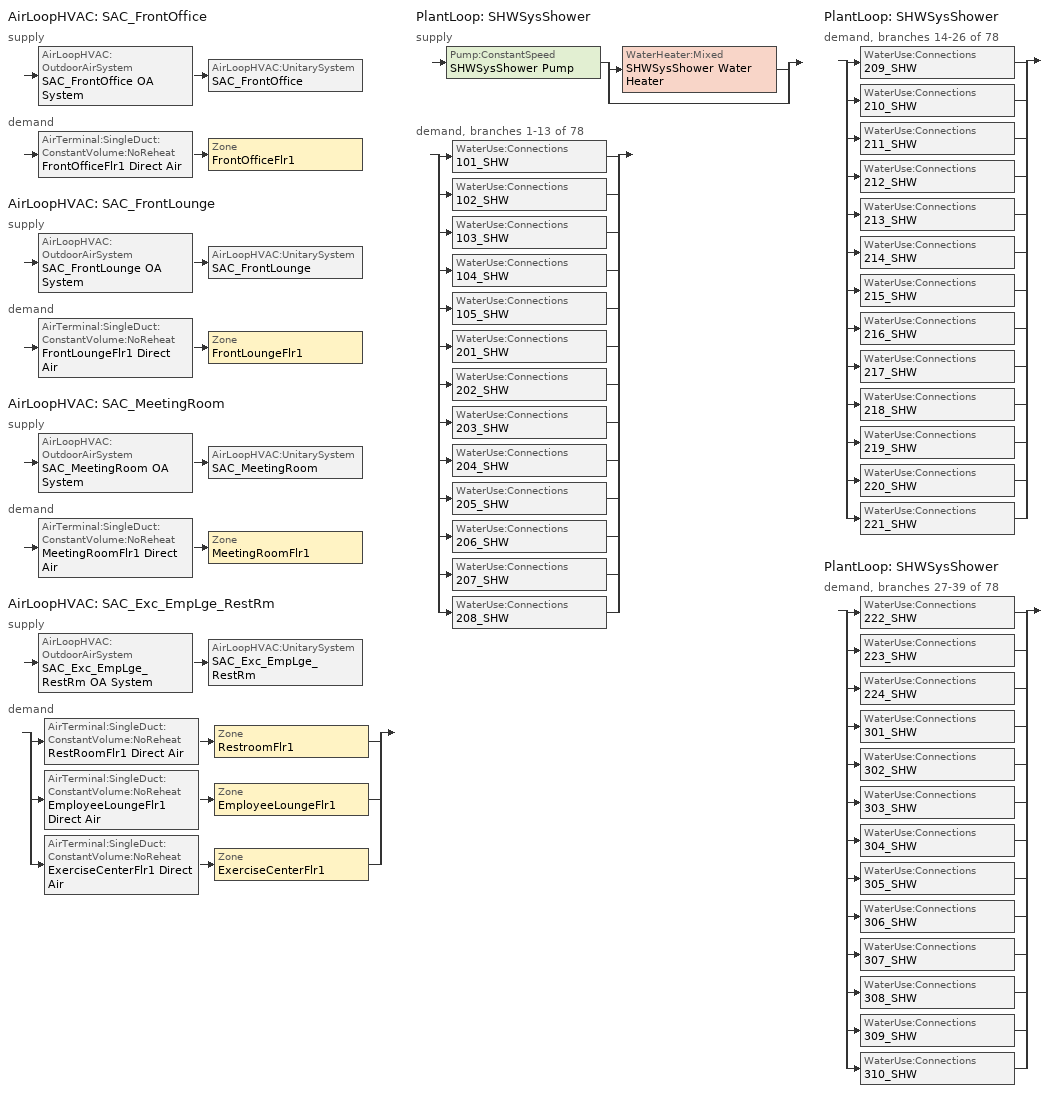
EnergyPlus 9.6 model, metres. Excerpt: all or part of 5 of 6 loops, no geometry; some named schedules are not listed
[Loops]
AirLoopHVAC 'SAC_FrontOffice'
 supply: AirLoopHVAC:OutdoorAirSystem 'SAC_FrontOffice OA System' > AirLoopHVAC:UnitarySystem 'SAC_FrontOffice'
 demand: AirTerminal:SingleDuct:ConstantVolume:NoReheat 'FrontOfficeFlr1 Direct Air' > Zone 'FrontOfficeFlr1'
AirLoopHVAC 'SAC_FrontLounge'
 supply: AirLoopHVAC:OutdoorAirSystem 'SAC_FrontLounge OA System' > AirLoopHVAC:UnitarySystem 'SAC_FrontLounge'
 demand: AirTerminal:SingleDuct:ConstantVolume:NoReheat 'FrontLoungeFlr1 Direct Air' > Zone 'FrontLoungeFlr1'
AirLoopHVAC 'SAC_MeetingRoom'
 supply: AirLoopHVAC:OutdoorAirSystem 'SAC_MeetingRoom OA System' > AirLoopHVAC:UnitarySystem 'SAC_MeetingRoom'
 demand: AirTerminal:SingleDuct:ConstantVolume:NoReheat 'MeetingRoomFlr1 Direct Air' > Zone 'MeetingRoomFlr1'
AirLoopHVAC 'SAC_Exc_EmpLge_RestRm'
 supply: AirLoopHVAC:OutdoorAirSystem 'SAC_Exc_EmpLge_RestRm OA System' > AirLoopHVAC:UnitarySystem 'SAC_Exc_EmpLge_RestRm'
 demand: split
  | AirTerminal:SingleDuct:ConstantVolume:NoReheat 'RestRoomFlr1 Direct Air' > Zone 'RestroomFlr1'
  | AirTerminal:SingleDuct:ConstantVolume:NoReheat 'EmployeeLoungeFlr1 Direct Air' > Zone 'EmployeeLoungeFlr1'
  | AirTerminal:SingleDuct:ConstantVolume:NoReheat 'ExerciseCenterFlr1 Direct Air' > Zone 'ExerciseCenterFlr1'
PlantLoop 'SHWSysShower'
 supply: Pump:ConstantSpeed 'SHWSysShower Pump' > split
  | WaterHeater:Mixed 'SHWSysShower Water Heater'
  | bypass
 demand, branches 1-13 of 78: split
  | WaterUse:Connections '101_SHW'
  | WaterUse:Connections '102_SHW'
  | WaterUse:Connections '103_SHW'
  | WaterUse:Connections '104_SHW'
  | WaterUse:Connections '105_SHW'
  | WaterUse:Connections '201_SHW'
  | WaterUse:Connections '202_SHW'
  | WaterUse:Connections '203_SHW'
  | WaterUse:Connections '204_SHW'
  | WaterUse:Connections '205_SHW'
  | WaterUse:Connections '206_SHW'
  | WaterUse:Connections '207_SHW'
  | WaterUse:Connections '208_SHW'
PlantLoop 'SHWSysShower'
 demand, branches 14-26 of 78: split
  | WaterUse:Connections '209_SHW'
  | WaterUse:Connections '210_SHW'
  | WaterUse:Connections '211_SHW'
  | WaterUse:Connections '212_SHW'
  | WaterUse:Connections '213_SHW'
  | WaterUse:Connections '214_SHW'
  | WaterUse:Connections '215_SHW'
  | WaterUse:Connections '216_SHW'
  | WaterUse:Connections '217_SHW'
  | WaterUse:Connections '218_SHW'
  | WaterUse:Connections '219_SHW'
  | WaterUse:Connections '220_SHW'
  | WaterUse:Connections '221_SHW'
PlantLoop 'SHWSysShower'
 demand, branches 27-39 of 78: split
  | WaterUse:Connections '222_SHW'
  | WaterUse:Connections '223_SHW'
  | WaterUse:Connections '224_SHW'
  | WaterUse:Connections '301_SHW'
  | WaterUse:Connections '302_SHW'
  | WaterUse:Connections '303_SHW'
  | WaterUse:Connections '304_SHW'
  | WaterUse:Connections '305_SHW'
  | WaterUse:Connections '306_SHW'
  | WaterUse:Connections '307_SHW'
  | WaterUse:Connections '308_SHW'
  | WaterUse:Connections '309_SHW'
  | WaterUse:Connections '310_SHW'
[Sizing:Zone] Zone Cooling Design Supply Air Temperature Input Method=SupplyAirTemperature; Zone Cooling Design Supply Air Temperature {C}=14; Zone Heating Design Supply Air Temperature Input Method=SupplyAirTemperature; Zone Heating Design Supply Air Temperature {C}=50; Zone Cooling Design Supply Air Humidity Ratio {kgWater/kgDryAir}=0.008; Zone Heating Design Supply Air Humidity Ratio {kgWater/kgDryAir}=0.008; Cooling Design Air Flow Method=DesignDay; Cooling Design Air Flow Rate {m3/s}=0; Cooling Minimum Air Flow Fraction=0; Heating Design Air Flow Method=DesignDay; Heating Design Air Flow Rate {m3/s}=0; Heating Maximum Air Flow Fraction=0; Account for Dedicated Outdoor Air System=No; Dedicated Outdoor Air System Control Strategy=NeutralSupplyAir; Dedicated Outdoor Air Low Setpoint Temperature for Design {C}=autosize; Dedicated Outdoor Air High Setpoint Temperature for Design {C}=autosize
Name | Design Specification Outdoor Air Object
FrontLoungeFlr1 | SZ DSOA FrontLoungeFlr1
RestroomFlr1 | SZ DSOA RestroomFlr1
MeetingRoomFlr1 | SZ DSOA MeetingRoomFlr1
EmployeeLoungeFlr1 | SZ DSOA EmployeeLoungeFlr1
ExerciseCenterFlr1 | SZ DSOA ExerciseCenterFlr1
FrontOfficeFlr1 | SZ DSOA FrontOfficeFlr1
[DesignSpecification:OutdoorAir] Outdoor Air Method=Flow/Area; Outdoor Air Flow per Person {m3/s-person}=0; Outdoor Air Flow per Zone {m3/s}=0
Name | Outdoor Air Flow per Zone Floor Area {m3/s-m2}
SZ DSOA FrontLoungeFlr1 | 0.00144724
SZ DSOA RestroomFlr1 | 0
SZ DSOA MeetingRoomFlr1; SZ DSOA EmployeeLoungeFlr1 | 0.00157419
SZ DSOA ExerciseCenterFlr1 | 0.00132029
SZ DSOA FrontOfficeFlr1 | 0.000431633
[Sizing:System] Type of Load to Size On=Sensible; Design Outdoor Air Flow Rate {m3/s}=autosize; Central Heating Maximum System Air Flow Ratio=1; Preheat Design Temperature {C}=7; Preheat Design Humidity Ratio {kgWater/kgDryAir}=0.008; Precool Design Temperature {C}=11; Precool Design Humidity Ratio {kgWater/kgDryAir}=0.008; Central Cooling Design Supply Air Temperature {C}=12; Central Heating Design Supply Air Temperature {C}=40; 100% Outdoor Air in Cooling=No; 100% Outdoor Air in Heating=No; Central Cooling Design Supply Air Humidity Ratio {kgWater/kgDryAir}=0.008; Central Heating Design Supply Air Humidity Ratio {kgWater/kgDryAir}=0.008; Cooling Supply Air Flow Rate Method=DesignDay; Cooling Supply Air Flow Rate {m3/s}=0; Heating Supply Air Flow Rate Method=DesignDay; Heating Supply Air Flow Rate {m3/s}=0; System Outdoor Air Method=ZoneSum; Zone Maximum Outdoor Air Fraction=1; Cooling Design Capacity Method=CoolingDesignCapacity; Cooling Design Capacity {W}=autosize; Heating Design Capacity Method=HeatingDesignCapacity; Heating Design Capacity {W}=autosize; Central Cooling Capacity Control Method=OnOff
Name | Type of Zone Sum to Use
SAC_FrontOffice | Coincident
SAC_FrontLounge; SAC_MeetingRoom; SAC_Exc_EmpLge_RestRm | NonCoincident
[Sizing:Plant]
SHWSysShower: Loop Type=Heating; Design Loop Exit Temperature {C}=60; Loop Design Temperature Difference {deltaC}=5
[ZoneControl:Thermostat] Control Type Schedule=COMPACT HVAC-ALWAYS 4; Control 1=CommonArea Thermostat Dual SP Control
Name | Zone or ZoneList
FrontLoungeFlr1 Thermostat | FrontLoungeFlr1
RestRoomFlr1 Thermostat | RestRoomFlr1
MeetingRoomFlr1 Thermostat | MeetingRoomFlr1
EmployeeLoungeFlr1 Thermostat | EmployeeLoungeFlr1
ExerciseCenterFlr1 Thermostat | ExerciseCenterFlr1
FrontOfficeFlr1 Thermostat | FrontOfficeFlr1
[ThermostatSetpoint:DualSetpoint]
CommonArea Thermostat Dual SP Control: Heating Setpoint Temperature Schedule=CommonArea_HtgSP_Sch; Cooling Setpoint Temperature Schedule=CommonArea_ClgSP_Sch
[AirTerminal:SingleDuct:ConstantVolume:NoReheat] Availability Schedule=COMPACT HVAC-ALWAYS 1; Maximum Air Flow Rate {m3/s}=autosize
FrontLoungeFlr1 Direct Air; RestRoomFlr1 Direct Air; MeetingRoomFlr1 Direct Air; EmployeeLoungeFlr1 Direct Air; ExerciseCenterFlr1 Direct Air; FrontOfficeFlr1 Direct Air
[Zone equipment]
FrontLoungeFlr1: FrontLoungeFlr1 Direct Air
RestRoomFlr1: RestRoomFlr1 Direct Air
MeetingRoomFlr1: MeetingRoomFlr1 Direct Air
EmployeeLoungeFlr1: EmployeeLoungeFlr1 Direct Air
ExerciseCenterFlr1: ExerciseCenterFlr1 Direct Air
FrontOfficeFlr1: FrontOfficeFlr1 Direct Air
[Fan:SystemModel] Availability Schedule=AlwaysOn; Design Maximum Air Flow Rate {m3/s}=AUTOSIZE; Speed Control Method=Discrete; Electric Power Minimum Flow Rate Fraction=1; Design Pressure Rise {Pa}=622.5; Motor In Air Stream Fraction=1; Design Electric Power Consumption {W}=AUTOSIZE; Design Power Sizing Method=TotalEfficiencyAndPressure; Night Ventilation Mode Pressure Rise {Pa}=622.5
Name | Motor Efficiency | Fan Total Efficiency | Number of Speeds | Speed 1 Flow Fraction | Speed 1 Electric Power Fraction | Speed 2 Flow Fraction | Speed 2 Electric Power Fraction
SAC_FO_addAQ Supply Fan; SAC_MR_addAQ Supply Fan | 0.855 | 0.55575 | 1 | 1 | 1
SAC_FL_addAQ Supply Fan | 0.865 | 0.56225 | 1 | 1 | 1
SAC_EXC_addAQ Supply Fan | 0.865 | 0.56225 | 2 | 0.66 | 0.4 | 1 | 1
[Coil:Cooling:DX:MultiSpeed] Availability Schedule=AlwaysOn; Condenser Type=AirCooled; Apply Part Load Fraction to Speeds Greater than 1=No; Apply Latent Degradation to Speeds Greater than 1=No; Maximum Outdoor Dry-Bulb Temperature for Crankcase Heater Operation {C}=10; Basin Heater Setpoint Temperature {C}=2; Fuel Type=Electricity; Number of Speeds=2; Speed 1 Rated Evaporator Fan Power Per Volume Flow Rate {W/(m3/s)}=0; Speed 1 Total Cooling Capacity Function of Temperature Curve=SAC DX Cooling Coil Cap-FT; Speed 1 Total Cooling Capacity Function of Flow Fraction Curve=SAC DX Cooling Coil Cap-FF; Speed 1 Energy Input Ratio Function of Temperature Curve=SAC DX Cooling Coil EIR-FT; Speed 1 Energy Input Ratio Function of Flow Fraction Curve=SAC DX Cooling Coil EIR-FF; Speed 1 Part Load Fraction Correlation Curve=SAC DX Cooling Coil PLF-FPLR; Speed 1 Rated Waste Heat Fraction of Power Input=0.2; Speed 1 Evaporative Condenser Effectiveness=0.9; Speed 2 Rated Evaporator Fan Power Per Volume Flow Rate {W/(m3/s)}=0; Speed 2 Total Cooling Capacity Function of Temperature Curve=SAC DX Cooling Coil Cap-FT; Speed 2 Total Cooling Capacity Function of Flow Fraction Curve=SAC DX Cooling Coil Cap-FF; Speed 2 Energy Input Ratio Function of Temperature Curve=SAC DX Cooling Coil EIR-FT; Speed 2 Energy Input Ratio Function of Flow Fraction Curve=SAC DX Cooling Coil EIR-FF; Speed 2 Part Load Fraction Correlation Curve=SAC DX Cooling Coil PLF-FPLR; Speed 2 Rated Waste Heat Fraction of Power Input=0.2; Speed 2 Evaporative Condenser Effectiveness=0.9
Name | Speed 1 Gross Rated Total Cooling Capacity {W} | Speed 1 Gross Rated Sensible Heat Ratio | Speed 1 Gross Rated Cooling COP {W/W} | Speed 1 Rated Air Flow Rate {m3/s} | Speed 2 Gross Rated Total Cooling Capacity {W} | Speed 2 Gross Rated Sensible Heat Ratio | Speed 2 Gross Rated Cooling COP {W/W} | Speed 2 Rated Air Flow Rate {m3/s}
SAC_FrontOffice Cooling Coil | 3576.57 | 0.79866 | 4.11713 | 0.28808 | 7153.14 | 0.79866 | 4.11713 | 0.43212
SAC_FrontLounge Cooling Coil | 9121.96 | 0.77087 | 4.11713 | 0.679227 | 18243.92 | 0.77087 | 4.11713 | 1.01884
SAC_MeetingRoom Cooling Coil | 4809.185 | 0.74049 | 4.11713 | 0.32608 | 9618.37 | 0.74049 | 4.11713 | 0.48912
SAC_Exc_EmpLge_RestRm Cooling Coil | 10358.76 | 0.79866 | 3.79883 | 0.834367 | 20717.52 | 0.79866 | 3.79883 | 1.25155
[Coil:Heating:Fuel] Availability Schedule=AlwaysOn; Fuel Type=NaturalGas; Burner Efficiency=0.8; Nominal Capacity {W}=autosize; Parasitic Electric Load {W}=0; Part Load Fraction Correlation Curve=SAC Heating Coil PLF-FPLR; Parasitic Fuel Load {W}=0
SAC_FrontOffice Heating Coil; SAC_FrontLounge Heating Coil; SAC_MeetingRoom Heating Coil; SAC_Exc_EmpLge_RestRm Heating Coil
[AirLoopHVAC:UnitarySystem] Control Type=Load; Dehumidification Control Type=None; Availability Schedule=COMPACT HVAC-ALWAYS 1; Fan Placement=BlowThrough; DX Heating Coil Sizing Ratio=1; Use DOAS DX Cooling Coil=No; Minimum Supply Air Temperature {C}=2; Latent Load Control=SensibleOnlyLoadControl; Cooling Supply Air Flow Rate Method=SupplyAirFlowRate; Cooling Supply Air Flow Rate {m3/s}=AUTOSIZE; Heating Supply Air Flow Rate Method=SupplyAirFlowRate; Heating Supply Air Flow Rate {m3/s}=AUTOSIZE; No Load Supply Air Flow Rate Method=SupplyAirFlowRate; No Load Supply Air Flow Rate {m3/s}=AUTOSIZE; Maximum Supply Air Temperature {C}=AUTOSIZE
Name | Controlling Zone or Thermostat Location | Supply Fan | Supply Air Fan Operating Mode Schedule | Heating Coil | Cooling Coil | Design Specification Multispeed Object
SAC_FrontOffice | FrontOfficeFlr1 | SAC_FO_addAQ Supply Fan | COMPACT HVAC-ALWAYS 1 | SAC_FrontOffice Heating Coil | SAC_FrontOffice Cooling Coil | SAC_FO_Unitary_Package_DX_Perf
SAC_FrontLounge | FrontLoungeFlr1 | SAC_FL_addAQ Supply Fan | COMPACT HVAC-ALWAYS 1 | SAC_FrontLounge Heating Coil | SAC_FrontLounge Cooling Coil | SAC_FL_Unitary_Package_DX_Perf
SAC_MeetingRoom | MeetingRoomFlr1 | SAC_MR_addAQ Supply Fan | Off During Unoccupied Period | SAC_MeetingRoom Heating Coil | SAC_MeetingRoom Cooling Coil | SAC_MR_Unitary_Package_DX_Perf
SAC_Exc_EmpLge_RestRm | ExerciseCenterFlr1 | SAC_EXC_addAQ Supply Fan | COMPACT HVAC-ALWAYS 1 | SAC_Exc_EmpLge_RestRm Heating Coil | SAC_Exc_EmpLge_RestRm Cooling Coil | SAC_EXC_Unitary_Package_DX_Perf
[UnitarySystemPerformance:Multispeed] Number of Speeds for Heating=2; Number of Speeds for Cooling=2; Single Mode Operation=No; Heating Speed 1 Supply Air Flow Ratio=1; Heating Speed 2 Supply Air Flow Ratio=1; Cooling Speed 2 Supply Air Flow Ratio=1
Name | No Load Supply Air Flow Rate Ratio | Cooling Speed 1 Supply Air Flow Ratio
SAC_FO_Unitary_Package_DX_Perf; SAC_FL_Unitary_Package_DX_Perf; SAC_MR_Unitary_Package_DX_Perf | 1 | 1
SAC_EXC_Unitary_Package_DX_Perf | 0.66 | 0.66
[Controller:OutdoorAir] Minimum Outdoor Air Flow Rate {m3/s}=autosize; Maximum Outdoor Air Flow Rate {m3/s}=autosize; Economizer Control Action Type=ModulateFlow; Lockout Type=LockoutWithHeating; Minimum Limit Type=FixedMinimum; Minimum Outdoor Air Schedule=MinOA_MotorizedDamper_Sched; Maximum Fraction of Outdoor Air Schedule=SZ_system_OA_Max_Frac_SCH
Name | Economizer Control Type
SAC_FrontOffice OA Controller; SAC_MeetingRoom OA Controller | NoEconomizer
SAC_FrontLounge OA Controller; SAC_Exc_EmpLge_RestRm OA Controller | DifferentialDryBulb
[AirLoopHVAC] Design Supply Air Flow Rate {m3/s}=autosize
SAC_FrontOffice; SAC_FrontLounge; SAC_MeetingRoom; SAC_Exc_EmpLge_RestRm
[Pump:ConstantSpeed]
SHWSysShower Pump: Design Flow Rate {m3/s}=AUTOSIZE; Design Pump Head {Pa}=29891; Design Power Consumption {W}=AUTOSIZE; Motor Efficiency=0.85; Fraction of Motor Inefficiencies to Fluid Stream=0; Pump Control Type=Intermittent
[WaterHeater:Mixed]
SHWSysShower Water Heater: Tank Volume {m3}=1.135624; Setpoint Temperature Schedule=SHWSysShower Water Heater Setpoint Temperature Schedule; Deadband Temperature Difference {deltaC}=2; Maximum Temperature Limit {C}=82.2222; Heater Control Type=Cycle; Heater Maximum Capacity {W}=87921.32; Heater Fuel Type=NATURALGAS; Heater Thermal Efficiency=0.803989; Off Cycle Parasitic Fuel Consumption Rate {W}=7231.83; Off Cycle Parasitic Fuel Type=NATURALGAS; Off Cycle Parasitic Heat Fraction to Tank=0.8; On Cycle Parasitic Fuel Consumption Rate {W}=7231.83; On Cycle Parasitic Fuel Type=NATURALGAS; Ambient Temperature Indicator=zone; Ambient Temperature Zone=MECHANICALROOMFLR1; Off Cycle Loss Coefficient to Ambient Temperature {W/K}=11.2541; On Cycle Loss Coefficient to Ambient Temperature {W/K}=11.2541; Use Side Effectiveness=1; Source Side Effectiveness=1; Use Side Design Flow Rate {m3/s}=AUTOSIZE; Source Side Design Flow Rate {m3/s}=AUTOSIZE; Indirect Water Heating Recovery Time {hr}=1.5
[PlantLoop]
SHWSysShower: Fluid Type=WATER; Plant Equipment Operation Scheme=SHWSysShower Loop Operation Scheme List; Maximum Loop Temperature {C}=60; Minimum Loop Temperature {C}=10; Maximum Loop Flow Rate {m3/s}=AUTOSIZE; Minimum Loop Flow Rate {m3/s}=0; Plant Loop Volume {m3}=AUTOSIZE; Load Distribution Scheme=Optimal
[PlantEquipmentList]
SHWSysShower Equipment List: SHWSysShower Water Heater
[PlantEquipmentOperation:HeatingLoad]
SHWSysShower Operation Scheme: Load Range 1 Lower Limit {W}=0; Load Range 1 Upper Limit {W}=1000000000000000; Range 1 Equipment List=SHWSysShower Equipment List
[PlantEquipmentOperationSchemes]
SHWSysShower Loop Operation Scheme List: Control Scheme 1=SHWSysShower Operation Scheme; Control Scheme 1 Schedule=PlantOnSched
[SetpointManager:Scheduled]
SHWSysShower Loop Setpoint Manager: Control Variable=Temperature; Schedule=SHWSysShower-Loop-Temp-Schedule; Setpoint Node or NodeList=SHWSysShower Supply Outlet Node
[SetpointManager:SingleZone:Heating] Control Variable=Temperature; Minimum Supply Air Temperature {C}=13; Maximum Supply Air Temperature {C}=45
Name | Control Zone | Setpoint Node or NodeList
SAC_FrontOffice Supply Air Temp Manager - Htg | FrontOfficeFlr1 | FrontOfficeFlr1 Zone Equip Inlet
SAC_FrontLounge Supply Air Temp Manager - Htg | FrontLoungeFlr1 | FrontLoungeFlr1 Zone Equip Inlet
SAC_MeetingRoom Supply Air Temp Manager - Htg | MeetingRoomFlr1 | MeetingRoomFlr1 Zone Equip Inlet
SAC_Exc_EmpLge_RestRm Supply Air Temp Manager - Htg | ExerciseCenterFlr1 | ExerciseCenterFlr1 Zone Equip Inlet
[SetpointManager:SingleZone:Cooling] Control Variable=Temperature; Minimum Supply Air Temperature {C}=13; Maximum Supply Air Temperature {C}=45
Name | Control Zone | Setpoint Node or NodeList
SAC_FrontOffice Supply Air Temp Manager - Clg | FrontOfficeFlr1 | SAC_FrontOffice Air Loop Outlet
SAC_FrontLounge Supply Air Temp Manager - Clg | FrontLoungeFlr1 | SAC_FrontLounge Air Loop Outlet
SAC_MeetingRoom Supply Air Temp Manager - Clg | MeetingRoomFlr1 | SAC_MeetingRoom Air Loop Outlet
SAC_Exc_EmpLge_RestRm Supply Air Temp Manager - Clg | ExerciseCenterFlr1 | SAC_Exc_EmpLge_RestRm Air Loop Outlet
[SetpointManager:MixedAir] Control Variable=Temperature
Name | Setpoint Node or NodeList
SAC_FrontOffice Outdoor Air Temp Manager | SAC_FrontOffice Mixed Air Outlet
SAC_FrontLounge Outdoor Air Temp Manager | SAC_FrontLounge Mixed Air Outlet
SAC_MeetingRoom Outdoor Air Temp Manager | SAC_MeetingRoom Mixed Air Outlet
SAC_Exc_EmpLge_RestRm Outdoor Air Temp Manager | SAC_Exc_EmpLge_RestRm Mixed Air Outlet
SAC_FrontOffice Htg Temp Manager | SAC_FrontOffice Heating Coil Outlet
SAC_FrontLounge Htg Temp Manager | SAC_FrontLounge Heating Coil Outlet
SAC_MeetingRoom Htg Temp Manager | SAC_MeetingRoom Heating Coil Outlet
SAC_Exc_EmpLge_RestRm Htg Temp Manager | SAC_Exc_EmpLge_RestRm Heating Coil Outlet
[WaterUse:Equipment] Peak Flow Rate {m3/s}=2.337e-06; Target Temperature Schedule=SHW Shower Temp Sched; Sensible Fraction Schedule=SHW Sensible fract sched; Latent Fraction Schedule=SHW Latent fract sched
Name | Flow Rate Fraction Schedule | Zone
101_SHW | AlwaysOff | GuestRoom101
102_SHW | AlwaysOff | GuestRoom102
103_SHW | GuestRoom_SHW_Sch | GuestRoom103
104_SHW | GuestRoom_SHW_Sch | GuestRoom104
105_SHW | GuestRoom_SHW_Sch | GuestRoom105
201_SHW | AlwaysOff | GuestRoom201
202_SHW; 203_SHW; 204_SHW; 205_SHW | GuestRoom_SHW_Sch | GuestRoom202_205
206_SHW; 207_SHW; 208_SHW | GuestRoom_SHW_Sch | GuestRoom206_208
209_SHW; 210_SHW; 211_SHW; 212_SHW | GuestRoom_SHW_Sch | GuestRoom209_212
213_SHW | GuestRoom_SHW_Sch | GuestRoom213
214_SHW | GuestRoom_SHW_Sch | GuestRoom214
215_SHW; 216_SHW; 217_SHW; 218_SHW | AlwaysOff | GuestRoom215_218
219_SHW | GuestRoom_SHW_Sch | GuestRoom219
220_SHW; 221_SHW; 222_SHW; 223_SHW | GuestRoom_SHW_Sch | GuestRoom220_223
224_SHW | GuestRoom_SHW_Sch | GuestRoom224
301_SHW | AlwaysOff | GuestRoom301
302_SHW; 303_SHW; 304_SHW; 305_SHW | AlwaysOff | GuestRoom302_305
306_SHW; 307_SHW; 308_SHW | AlwaysOff | GuestRoom306_308
309_SHW; 310_SHW | GuestRoom_SHW_Sch | GuestRoom309_312
[WaterUse:Connections]
Name | Water Use Equipment 1
101_SHW | 101_SHW
102_SHW | 102_SHW
103_SHW | 103_SHW
104_SHW | 104_SHW
105_SHW | 105_SHW
201_SHW | 201_SHW
202_SHW | 202_SHW
203_SHW | 203_SHW
204_SHW | 204_SHW
205_SHW | 205_SHW
206_SHW | 206_SHW
207_SHW | 207_SHW
208_SHW | 208_SHW
209_SHW | 209_SHW
210_SHW | 210_SHW
211_SHW | 211_SHW
212_SHW | 212_SHW
213_SHW | 213_SHW
214_SHW | 214_SHW
215_SHW | 215_SHW
216_SHW | 216_SHW
217_SHW | 217_SHW
218_SHW | 218_SHW
219_SHW | 219_SHW
220_SHW | 220_SHW
221_SHW | 221_SHW
222_SHW | 222_SHW
223_SHW | 223_SHW
224_SHW | 224_SHW
301_SHW | 301_SHW
302_SHW | 302_SHW
303_SHW | 303_SHW
304_SHW | 304_SHW
305_SHW | 305_SHW
306_SHW | 306_SHW
307_SHW | 307_SHW
308_SHW | 308_SHW
309_SHW | 309_SHW
310_SHW | 310_SHW
[Schedule:Compact]
AlwaysOn; COMPACT HVAC-ALWAYS 1; PlantOnSched; MinOA_MotorizedDamper_Sched: Through: 12/31, For: AllDays, Until: 24:00, 1
AlwaysOff: Through: 12/31, For: AllDays, Until: 24:00, 0
COMPACT HVAC-ALWAYS 4: Through: 12/31, For: AllDays, Until: 24:00, 4
Off During Unoccupied Period: Through: 12/31, For: AllDays, Until: 8:00, 0, Until: 18:00, 1, Until: 24:00, 0
SHWSysShower-Loop-Temp-Schedule; SHWSysShower Water Heater Setpoint Temperature Schedule; SHW Shower Temp Sched: Through: 12/31, For: AllDays, Until: 24:00, 60
SHW Latent fract sched: Through: 12/31, For: AllDays, Until: 24:00, 0.05
SHW Sensible fract sched: Through: 12/31, For: AllDays, Until: 24:00, 0.2
[Schedule:Constant]
SZ_system_OA_Max_Frac_SCH: Fraction, 0.7
[Curve:Quadratic]
Name | Coefficient1 Constant | Coefficient2 x | Coefficient3 x**2 | Minimum Value of x | Maximum Value of x
SAC DX Cooling Coil Cap-FF | 0.8 | 0.2 | 0 | 0.5 | 1.5
SAC DX Cooling Coil EIR-FF | 1.1552 | -0.1808 | 0.0256 | 0.5 | 1.5
SAC DX Cooling Coil PLF-FPLR | 0.85 | 0.15 | 0 | 0 | 1
[Curve:Cubic]
SAC Heating Coil PLF-FPLR: Coefficient1 Constant=0.8; Coefficient2 x=0.2; Coefficient3 x**2=0; Coefficient4 x**3=0; Minimum Value of x=0; Maximum Value of x=1
[Curve:Biquadratic] Minimum Value of x=12.77778; Maximum Value of x=23.88889; Minimum Value of y=23.88889; Maximum Value of y=46.11111
Name | Coefficient1 Constant | Coefficient2 x | Coefficient3 x**2 | Coefficient4 y | Coefficient5 y**2 | Coefficient6 x*y
SAC DX Cooling Coil Cap-FT | 0.942588 | 0.00954335 | 0.00068377 | -0.0110427 | 5.249e-06 | -9.72e-06
SAC DX Cooling Coil EIR-FT | 0.342414 | 0.034885 | -0.0006237 | 0.00497722 | 0.000437951 | -0.000728028
